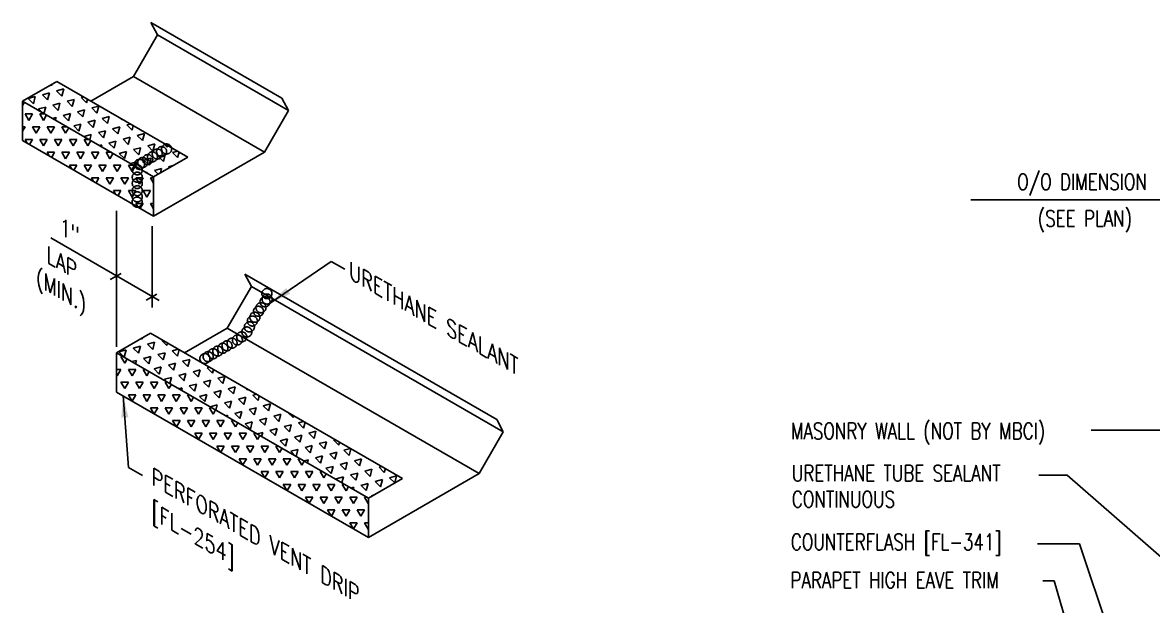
# Model space of a CAD drawing. Header units: inches. Extents: x 1.7 to 41.1, y 8.6 to 41.6.
# Drawn here: x 1.73 to 27.78, y 28.16 to 41.62 of the extents above; entities that cross this region are included whole.
import ezdxf
from ezdxf.enums import TextEntityAlignment as Align

# ---------------------------------------------------------------- set-up
doc = ezdxf.new("R2010")
doc.units = ezdxf.units.IN
doc.header["$MEASUREMENT"] = 0
doc.linetypes.add('CENTER2', pattern=[1.125, 0.75, -0.125, 0.125, -0.125])
for name, color, linetype in [('DIM', 2, 'Continuous'), ('SEALANT', 253, 'CENTER2'), ('TEXT', 2, 'Continuous'), ('TRIM', 6, 'Continuous')]:
    doc.layers.add(name, color=color, linetype=linetype)
doc.styles.add('ROMANS', font='ROMANS.SHX', dxfattribs={"width": 0.75})
doc.styles.add('TEXT', font='SIMPLEX', dxfattribs={"width": 0.75, "height": 6})
doc.styles.add('TEXT1', font='ROMANS.shx', dxfattribs={"width": 0.75, "height": 0.375})
doc.dimstyles.new('DETAIL$7', dxfattribs={"dimscale": 4, "dimtxt": 6, "dimasz": 0.125, "dimexe": 0.0625, "dimexo": 0.125, "dimgap": 0.0625, "dimtad": 1, "dimdec": 5, "dimzin": 3, "dimdsep": 46, "dimlunit": 4, "dimtxsty": 'TEXT', "dimblk": 'ARCHTICK', "dimcen": 0.0625, "dimclrd": 7, "dimclre": 7, "dimclrt": 2, "dimadec": 0, "dimazin": 0, "dimtfac": 0.666667, "dimtdec": 5, "dimtmove": 0, "dimatfit": 3, "dimfxl": 0, "dimfrac": 2, "dimtolj": 1, "dimtzin": 3, "dimarcsym": 0})
pattern_1 = [(75, (-35.34332, 9.63414), (-0.2403385, 0.2403385), [0.169945, -0.169945]), (135, (-35.34332, 9.63414), (-0.3283084, -0.08797), [0.169945, -0.169945]), (15, (-35.4635, 9.7543), (0.08797, 0.3283084), [0.169945, -0.169945])]
pattern_2 = [(60, (-35.34332, 9.63414), (-0.169945, 0.2943533), [0.169945, -0.169945]), (120, (-35.34332, 9.63414), (-0.3398899, 2e-10), [0.169945, -0.169945]), (0, (-35.4283, 9.7813), (0.169945, 0.2943533), [0.169945, -0.169945])]

# ---------------------------------------------------------------- blocks, each defined once
blk = doc.blocks.new('_ArchTick')
at = {"color": 0, "linetype": 'ByBlock', "const_width": 0.15}
blk.add_lwpolyline([(-0.5, -0.5), (0.5, 0.5)], dxfattribs=at)

msp = doc.modelspace()

# ---------------------------------------------------------------- hatches: boundary and pattern name
at = {"layer": 'TRIM'}
h = msp.add_hatch(dxfattribs=at)
h.set_pattern_fill('TRIANG', color=252, scale=0.906373, angle=15, style=0)
h.set_pattern_definition(pattern_1)
h.paths.add_polyline_path([(2.51802, 40.26133), (1.73308, 39.80814), (4.75104, 38.06572), (5.53598, 38.51891)])
h = msp.add_hatch(dxfattribs=at)
h.set_pattern_fill('TRIANG', color=252, scale=0.906373, style=0)
h.set_pattern_definition(pattern_2)
h.paths.add_polyline_path([(1.73308, 39.80814), (1.73308, 38.90177), (4.75104, 37.15935), (4.75104, 38.06572)])
h = msp.add_hatch(dxfattribs=at)
h.set_pattern_fill('TRIANG', color=252, scale=0.906373, angle=15, style=0)
h.set_pattern_definition(pattern_1)
h.paths.add_polyline_path([(4.68067, 34.46161), (3.89573, 34.00842), (9.69998, 30.65734), (10.48492, 31.11053)])
h = msp.add_hatch(dxfattribs=at)
h.set_pattern_fill('TRIANG', color=252, scale=0.906373, style=0)
h.set_pattern_definition(pattern_2)
h.paths.add_polyline_path([(3.89573, 34.00842), (3.89573, 33.10205), (9.69998, 29.75097), (9.69998, 30.65734)])

# ---------------------------------------------------------------- linework, layer by layer
msp.add_line((26.07425, 29.60573), (25.11175, 29.60573))
at = {"layer": 'DIM', "color": 7}
for p, q in [((28.89434, 37.52934), (23.57498, 37.52934)), ((3.89573, 34.14112), (3.89573, 37.2769)), ((4.71881, 36.92532), (4.71881, 35.05174)), ((4.88204, 35.21298), (2.37999, 36.65754)), ((3.99967, 35.8375), (3.75276, 35.69495)), ((4.82379, 35.36169), (4.57689, 35.21914))]:
    msp.add_line(p, q, dxfattribs=at)
at = {"layer": 'SEALANT'}
for centre in [(5.05072, 38.70481), (4.61468, 38.46007), (4.72207, 38.52207), (4.83589, 38.58779), (4.93447, 38.6447), (4.37457, 38.22356), (4.42464, 38.35035), (4.49917, 38.39338), (4.37457, 38.05418), (4.37457, 37.91063), (4.37457, 37.744), (4.37056, 37.48023), (4.37457, 37.60044), (7.36017, 35.37205), (7.3164, 35.18248), (7.36503, 35.24567), (7.08299, 34.82764), (7.16565, 34.96374), (7.22401, 35.04638), (6.95655, 34.60405), (7.02463, 34.74015), (6.67937, 34.30268), (6.78149, 34.37559), (6.8982, 34.48739), (6.22914, 34.04703), (6.34296, 34.11275), (6.44154, 34.16966), (6.5578, 34.22977), (5.93171, 33.87531), (6.00624, 33.91834), (6.12175, 33.98503)]:
    msp.add_circle(centre, 0.11578, dxfattribs=at)
at = {"layer": 'TRIM'}
for p, q in [((7.70452, 39.87533), (4.68656, 41.61775)), ((4.83918, 41.33598), (4.68656, 41.61775)), ((4.28414, 40.37463), (4.83918, 41.33598)), ((7.85714, 39.59356), (4.83918, 41.33598)), ((3.30296, 39.80814), (4.28414, 40.37463)), ((7.3021, 38.6322), (4.28414, 40.37463)), ((1.73308, 39.80814), (2.51802, 40.26133)), ((5.53598, 38.51891), (2.51802, 40.26133)), ((7.85714, 39.59356), (7.70452, 39.87533)), ((4.75104, 38.06572), (1.73308, 39.80814)), ((1.73308, 38.90177), (1.73308, 39.80814)), ((7.3021, 38.6322), (7.85714, 39.59356)), ((4.75104, 37.15935), (1.73308, 38.90177)), ((4.75104, 37.15935), (7.3021, 38.6322)), ((4.75104, 38.06572), (5.53598, 38.51891)), ((4.75104, 37.15935), (4.75104, 38.06572)), ((6.84922, 35.81804), (12.65346, 32.46695)), ((7.00183, 35.53626), (6.84922, 35.81804)), ((6.44679, 34.57491), (7.00183, 35.53626)), ((7.00183, 35.53626), (12.80608, 32.18518)), ((3.89573, 34.00842), (4.68067, 34.46161)), ((4.68067, 34.46161), (10.48492, 31.11053)), ((5.46562, 34.00842), (6.44679, 34.57491)), ((6.44679, 34.57491), (12.25104, 31.22382)), ((3.89573, 34.00842), (9.69998, 30.65734)), ((3.89573, 33.10205), (3.89573, 34.00842)), ((3.89573, 33.10205), (9.69998, 29.75097)), ((12.80608, 32.18518), (12.65346, 32.46695)), ((12.25104, 31.22382), (12.80608, 32.18518)), ((9.69998, 29.75097), (12.25104, 31.22382)), ((9.69998, 30.65734), (10.48492, 31.11053)), ((9.69998, 29.75097), (9.69998, 30.65734))]:
    msp.add_line(p, q, dxfattribs=at)

# ---------------------------------------------------------------- texts
at = {"layer": 'TEXT', "color": 2, "style": 'TEXT1', "width": 0.75}
for s, p in [('O/O DIMENSION', (24.64134, 37.76019)), ('(SEE PLAN)', (25.11921, 36.91512))]:
    msp.add_text(s, height=0.375, dxfattribs=at).set_placement(p)
at = {"layer": 'TEXT', "style": 'ROMANS', "oblique": 330}
for s, height, p in [('1"', 0.338437, (2.59216, 36.75008)), ('LAP', 0.338437, (2.28488, 36.09376)), ('URETHANE SEALANT', 0.3449189, (9.25016, 35.72602)), ('PERFORATED VENT DRIP', 0.3449189, (4.70724, 30.97692)), ('[FL-254]', 0.344919, (4.70724, 30.18218))]:
    msp.add_text(s, height=height, rotation=330, dxfattribs=at).set_placement(p)
at = {"layer": 'TEXT', "color": 2, "linetype": 'ByBlock', "style": 'ROMANS', "oblique": 330}
msp.add_text('(MIN.)', height=0.338437, rotation=330, dxfattribs=at).set_placement((2.70398, 35.38829), align=Align.MIDDLE_CENTER)
at = {"layer": 'TEXT', "style": 'TEXT1', "width": 0.75}
for s, p in [('MASONRY WALL (NOT BY MBCI)', (19.43076, 32.01749)), ('URETHANE TUBE SEALANT', (19.4534, 31.04483)), ('CONTINUOUS', (19.4534, 30.44483)), ('COUNTERFLASH [FL-341]', (19.42946, 29.45993)), ('PARAPET HIGH EAVE TRIM', (19.42219, 28.5798))]:
    msp.add_text(s, height=0.375, dxfattribs=at).set_placement(p)

# ---------------------------------------------------------------- leaders
for points in [[(29.26934, 32.22036), (26.84206, 32.22036), (26.34942, 32.22036)], [(29.10534, 28.28991), (25.79116, 31.19007), (25.14006, 31.19007)], [(28.75945, 26.22486), (26.85274, 27.29995), (26.07425, 29.60573)], [(27.2061, 22.85303), (25.49227, 28.75156), (25.2302, 28.75156)]]:
    msp.add_leader(points, dimstyle='DETAIL$7')
at = {"layer": 'TEXT'}
for points in [[(7.43625, 35.15018), (8.83816, 36.11245), (9.15537, 35.93126)], [(4.05016, 33.01289), (4.17449, 31.36335), (4.49171, 31.18216)]]:
    msp.add_leader(points, dimstyle='DETAIL$7', override={"dimtxt": 0.375}, dxfattribs=at)

doc.saveas('drawing.dxf')
